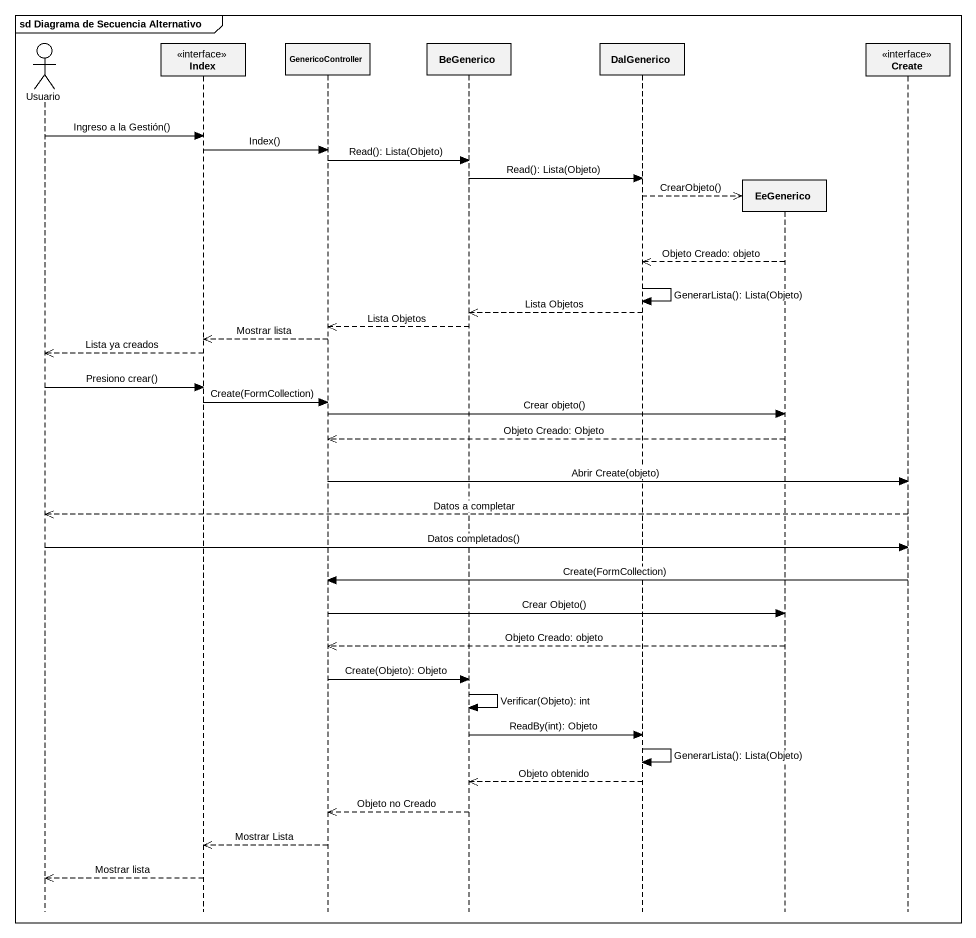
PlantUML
@startuml
mainframe sd Diagrama de Secuencia Alternativo
hide footbox
actor Usuario
participant Index <<interface>>
participant GenericoController
participant BeGenerico
participant DalGenerico
participant EeGenerico
participant "Create" as Create_ <<interface>>

Usuario -> Index : Ingreso a la Gestión()
Index -> GenericoController : Index()
GenericoController -> BeGenerico : Read(): Lista(Objeto)
BeGenerico -> DalGenerico : Read(): Lista(Objeto)
DalGenerico -->> EeGenerico ** : CrearObjeto()
EeGenerico -->> DalGenerico : Objeto Creado: objeto
DalGenerico -> DalGenerico : GenerarLista(): Lista(Objeto)
DalGenerico -->> BeGenerico : Lista Objetos
BeGenerico -->> GenericoController : Lista Objetos
GenericoController -->> Index : Mostrar lista
Index -->> Usuario : Lista ya creados
Usuario -> Index : Presiono crear()
Index -> GenericoController : Create(FormCollection)
GenericoController -> EeGenerico : Crear objeto()
EeGenerico -->> GenericoController : Objeto Creado: Objeto
GenericoController -> Create_ : Abrir Create(objeto)
Create_ -->> Usuario : Datos a completar
Usuario -> Create_ : Datos completados()
Create_ -> GenericoController : Create(FormCollection)
GenericoController -> EeGenerico : Crear Objeto()
EeGenerico -->> GenericoController : Objeto Creado: objeto
GenericoController -> BeGenerico : Create(Objeto): Objeto
BeGenerico -> BeGenerico : Verificar(Objeto): int
BeGenerico -> DalGenerico : ReadBy(int): Objeto
DalGenerico -> DalGenerico : GenerarLista(): Lista(Objeto)
DalGenerico -->> BeGenerico : Objeto obtenido
BeGenerico -->> GenericoController : Objeto no Creado
GenericoController -->> Index : Mostrar Lista
Index -->> Usuario : Mostrar lista
@enduml
